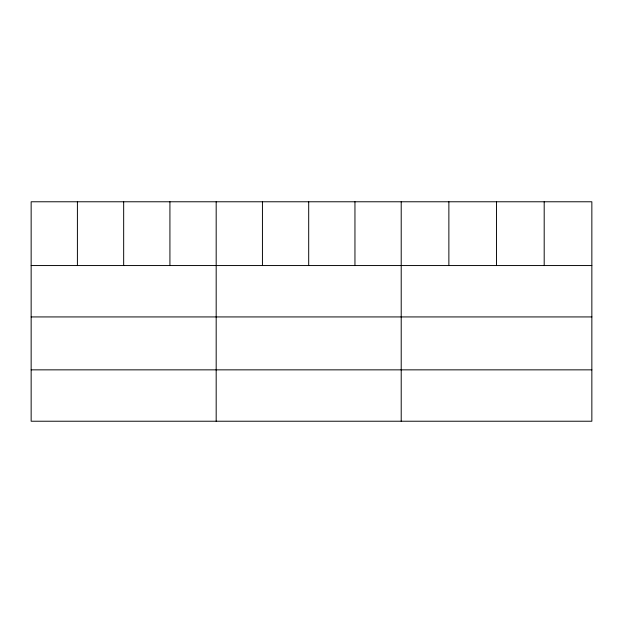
<?xml version="1.0" encoding="UTF-8"?>
<svg xmlns="http://www.w3.org/2000/svg" width="623" height="623" viewBox="0 0 623 623"><rect width="100%" height="100%" fill="white"/><g stroke="black" fill="none" stroke-linecap="round" stroke-linejoin="round"><path stroke-width="0.93" d="M591.85 316.928L591.85 201.774L31.15 201.774L31.15 421.226L591.85 421.226L591.85 316.928L31.15 316.928M31.15 265.554L591.85 265.554M31.15 369.852L591.85 369.852M544.191 201.774L544.191 265.554M496.531 201.774L496.531 265.554M448.872 201.774L448.872 265.554M401.212 201.774L401.212 421.226M354.954 201.774L354.954 265.554M308.697 201.774L308.697 265.554M262.439 201.774L262.439 265.554M216.181 201.774L216.181 421.226M169.923 201.774L169.923 265.554M123.666 201.774L123.666 265.554M77.408 201.774L77.408 265.554"/></g></svg>
